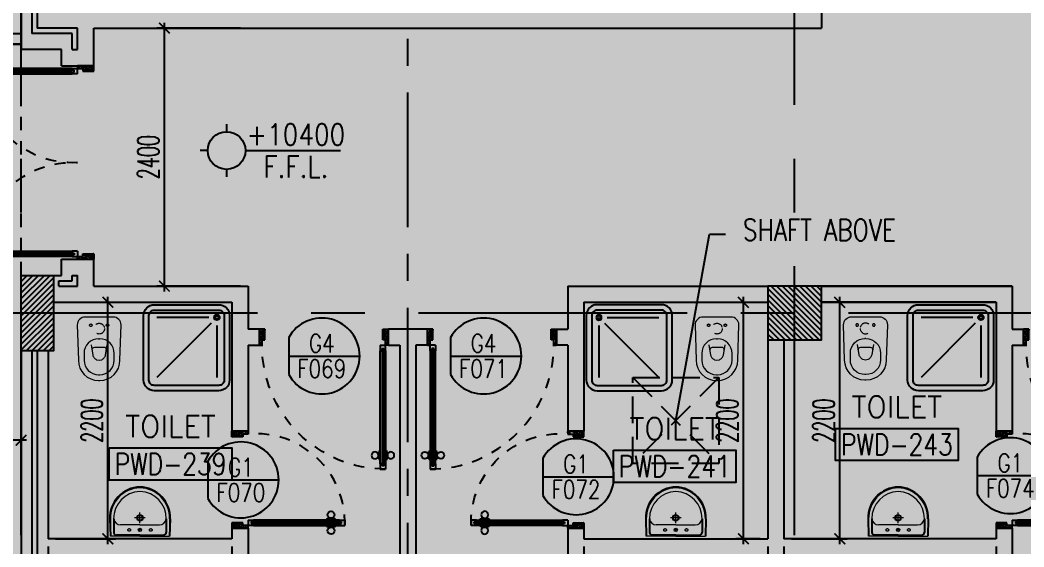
# Model space of a CAD drawing. Extents: x 88852.7 to 88945.7, y 39921.6 to 40001.1.
# Drawn here: x 88902.8 to 88912.14, y 39933.5 to 39938.4 of the extents above; entities that cross this region are included whole.
import ezdxf
from ezdxf.enums import TextEntityAlignment as Align

# ---------------------------------------------------------------- set-up
doc = ezdxf.new("R2010")
doc.units = 0
doc.header["$MEASUREMENT"] = 0
doc.header["$PDMODE"] = 34
for name, pattern in [('CENTER', [2, 1.25, -0.25, 0.25, -0.25]), ('CENTERX2', [4, 2.5, -0.5, 0.5, -0.5]), ('DASHED', [0.75, 0.5, -0.25]), ('HIDDEN', [0.375, 0.25, -0.125]), ('HIDDEN2', [0.1875, 0.125, -0.0625])]:
    doc.linetypes.add(name, pattern=pattern)
doc.layers.get('0').update_dxf_attribs({"linetype": 'CONTINUOUS'})
doc.layers.get('DEFPOINTS').update_dxf_attribs({"linetype": 'CONTINUOUS'})
for name, color, linetype in [('AXES', 11, 'CENTERX2'), ('AXES1', 11, 'CENTER'), ('COL', 2, 'CONTINUOUS'), ('DIM', 4, 'CONTINUOUS'), ('DOOR', 7, 'CONTINUOUS'), ('DOOR-CR', 4, 'CONTINUOUS'), ('DOOR-NO', 3, 'CONTINUOUS'), ('FIX', 3, 'CONTINUOUS'), ('HAT', 8, 'CONTINUOUS'), ('HIDDEN', 9, 'HIDDEN2'), ('INSUL', 4, 'CONTINUOUS'), ('LEV-PL', 7, 'CONTINUOUS'), ('RM-BOX', 4, 'CONTINUOUS'), ('RM-NAME', 2, 'CONTINUOUS'), ('RM-NO', 2, 'CONTINUOUS'), ('ROOF', 7, 'CONTINUOUS'), ('SHAFT', 4, 'CONTINUOUS'), ('WALL', 2, 'CONTINUOUS')]:
    doc.layers.add(name, color=color, linetype=linetype)
doc.styles.add('ROMANS', font='ROMANS.shx', dxfattribs={"width": 0.6})
doc.styles.add('S', font='ROMANS.SHX')
doc.styles.add('SIMPLEX', font='simplex.shx', dxfattribs={"width": 0.8})
doc.dimstyles.new('DIM7', dxfattribs={"dimtxt": 0.24, "dimasz": 0.08, "dimexe": 0.07, "dimexo": 0.05, "dimgap": 0.07, "dimtad": 1, "dimzin": 0, "dimdsep": 46, "dimtxsty": 'SIMPLEX', "dimblk": 'ARCHTICK', "dimcen": 0.05, "dimdle": 0.05, "dimclrd": 4, "dimclre": 4, "dimclrt": 2, "dimadec": 0, "dimazin": 0, "dimtp": 2, "dimtm": 2, "dimtfac": 0.114286, "dimtix": 1, "dimtmove": 2, "dimatfit": 3, "dimldrblk": 'DOT', "dimfxl": 0, "dimtolj": 1, "dimtzin": 0, "dimarcsym": 0})
doc.dimstyles.new('STANDARD in', dxfattribs={"dimtxt": 0.2, "dimasz": 0.1, "dimexe": 0.07, "dimexo": 0.07, "dimgap": 0.05, "dimtad": 1, "dimdec": 0, "dimlfac": 1000, "dimzin": 0, "dimdsep": 46, "dimtxsty": 'ROMANS', "dimblk": 'ARCHTICK', "dimcen": 0.05, "dimdle": 0.05, "dimclrd": 4, "dimclre": 4, "dimclrt": 2, "dimadec": 0, "dimazin": 0, "dimtfac": 1, "dimtdec": 0, "dimtmove": 2, "dimatfit": 3, "dimfxl": 0, "dimtolj": 1, "dimtzin": 0, "dimarcsym": 0})

# ---------------------------------------------------------------- blocks, each defined once
blk = doc.blocks.new('_ARCHTICK')
at = {"color": 0, "linetype": 'ByBlock', "const_width": 0.15}
blk.add_lwpolyline([(-0.5, -0.5), (0.5, 0.5)], dxfattribs=at)
blk = doc.blocks.new('*D273')
at = {"layer": 'DEFPOINTS', "color": 0, "linetype": 'ByBlock'}
for p in [(88904.1435, 39938.3296), (88904.9228, 39938.3296), (88904.9228, 39935.9296)]:
    blk.add_point(p, dxfattribs=at)
at = {"layer": 'DIM', "color": 4, "linetype": 'ByBlock', "lineweight": -2}
for p, q in [((88904.1435, 39935.8796), (88904.1435, 39938.3796)), ((88904.8528, 39938.3296), (88904.0735, 39938.3296)), ((88904.8528, 39935.9296), (88904.0735, 39935.9296))]:
    blk.add_line(p, q, dxfattribs=at)
at = {"layer": 'DIM', "color": 4, "linetype": 'ByBlock', "lineweight": -2, "xscale": 0.1, "yscale": 0.1, "zscale": 0.1}
for p, rotation in [((88904.1435, 39938.3296), 90), ((88904.1435, 39935.9296), 270)]:
    blk.add_blockref('_ARCHTICK', p, dxfattribs=dict(at, rotation=rotation))
at = {"layer": 'DIM', "color": 2, "linetype": 'ByBlock', "insert": (88903.9935, 39937.1296), "char_height": 0.2, "attachment_point": 5, "rotation": 90, "style": 'ROMANS'}
blk.add_mtext('\\A1;2400', dxfattribs=at)
blk = doc.blocks.new('*D265')
at = {"layer": 'DEFPOINTS', "color": 0, "linetype": 'ByBlock'}
for p in [(88908.0483, 39933.5796), (88909.7603, 39933.5796), (88908.0483, 39933.0406)]:
    blk.add_point(p, dxfattribs=at)
at = {"layer": 'DIM', "color": 4, "linetype": 'ByBlock', "lineweight": -2}
for p, q in [((88908.0483, 39933.5096), (88908.0483, 39932.9706)), ((88909.7603, 39933.5096), (88909.7603, 39932.9706)), ((88909.8103, 39933.0406), (88907.9983, 39933.0406))]:
    blk.add_line(p, q, dxfattribs=at)
at = {"layer": 'DIM', "color": 4, "linetype": 'ByBlock', "lineweight": -2, "xscale": 0.1, "yscale": 0.1, "zscale": 0.1, "rotation": 180}
blk.add_blockref('_ARCHTICK', (88908.0483, 39933.0406), dxfattribs=at)
at = {"layer": 'DIM', "color": 4, "linetype": 'ByBlock', "lineweight": -2, "xscale": 0.1, "yscale": 0.1, "zscale": 0.1}
blk.add_blockref('_ARCHTICK', (88909.7603, 39933.0406), dxfattribs=at)
at = {"layer": 'DIM', "color": 2, "linetype": 'ByBlock', "insert": (88908.9043, 39933.1906), "char_height": 0.2, "attachment_point": 5, "style": 'ROMANS'}
blk.add_mtext('\\A1;1712', dxfattribs=at)
blk = doc.blocks.new('*D264')
at = {"layer": 'DEFPOINTS', "color": 0, "linetype": 'ByBlock'}
for p in [(88909.9103, 39933.5796), (88911.8853, 39933.5796), (88909.9103, 39933.0406)]:
    blk.add_point(p, dxfattribs=at)
at = {"layer": 'DIM', "color": 4, "linetype": 'ByBlock', "lineweight": -2}
for p, q in [((88909.9103, 39933.5096), (88909.9103, 39932.9706)), ((88911.8853, 39933.5096), (88911.8853, 39932.9706)), ((88911.9353, 39933.0406), (88909.8603, 39933.0406))]:
    blk.add_line(p, q, dxfattribs=at)
at = {"layer": 'DIM', "color": 4, "linetype": 'ByBlock', "lineweight": -2, "xscale": 0.1, "yscale": 0.1, "zscale": 0.1, "rotation": 180}
blk.add_blockref('_ARCHTICK', (88909.9103, 39933.0406), dxfattribs=at)
at = {"layer": 'DIM', "color": 4, "linetype": 'ByBlock', "lineweight": -2, "xscale": 0.1, "yscale": 0.1, "zscale": 0.1}
blk.add_blockref('_ARCHTICK', (88911.8853, 39933.0406), dxfattribs=at)
at = {"layer": 'DIM', "color": 2, "linetype": 'ByBlock', "insert": (88910.8978, 39933.1906), "char_height": 0.2, "attachment_point": 5, "style": 'ROMANS'}
blk.add_mtext('\\A1;1975', dxfattribs=at)
blk = doc.blocks.new('*D272')
at = {"layer": 'DEFPOINTS', "color": 0, "linetype": 'ByBlock'}
for p in [(88903.0603, 39933.5796), (88904.7723, 39933.5796), (88904.7723, 39933.1592)]:
    blk.add_point(p, dxfattribs=at)
at = {"layer": 'DIM', "color": 4, "linetype": 'ByBlock', "lineweight": -2}
for p, q in [((88903.0603, 39933.5096), (88903.0603, 39933.0892)), ((88904.7723, 39933.5096), (88904.7723, 39933.0892)), ((88903.0103, 39933.1592), (88904.8223, 39933.1592))]:
    blk.add_line(p, q, dxfattribs=at)
at = {"layer": 'DIM', "color": 4, "linetype": 'ByBlock', "lineweight": -2, "xscale": 0.1, "yscale": 0.1, "zscale": 0.1, "rotation": 180}
blk.add_blockref('_ARCHTICK', (88903.0603, 39933.1592), dxfattribs=at)
at = {"layer": 'DIM', "color": 4, "linetype": 'ByBlock', "lineweight": -2, "xscale": 0.1, "yscale": 0.1, "zscale": 0.1}
blk.add_blockref('_ARCHTICK', (88904.7723, 39933.1592), dxfattribs=at)
at = {"layer": 'DIM', "color": 2, "linetype": 'ByBlock', "insert": (88903.9163, 39933.3092), "char_height": 0.2, "attachment_point": 5, "style": 'ROMANS'}
blk.add_mtext('\\A1;1712', dxfattribs=at)
blk = doc.blocks.new('*D263')
at = {"layer": 'DEFPOINTS', "color": 0, "linetype": 'ByBlock'}
for p in [(88910.4305, 39935.7796), (88910.5306, 39935.7796), (88909.9103, 39933.5796)]:
    blk.add_point(p, dxfattribs=at)
at = {"layer": 'DIM', "color": 4, "linetype": 'ByBlock', "lineweight": -2}
for p, q in [((88910.4606, 39935.7796), (88910.3605, 39935.7796)), ((88910.4305, 39933.5296), (88910.4305, 39935.8296)), ((88909.9803, 39933.5796), (88910.5005, 39933.5796))]:
    blk.add_line(p, q, dxfattribs=at)
at = {"layer": 'DIM', "color": 4, "linetype": 'ByBlock', "lineweight": -2, "xscale": 0.1, "yscale": 0.1, "zscale": 0.1}
for p, rotation in [((88910.4305, 39935.7796), 90), ((88910.4305, 39933.5796), 270)]:
    blk.add_blockref('_ARCHTICK', p, dxfattribs=dict(at, rotation=rotation))
at = {"layer": 'DIM', "color": 2, "linetype": 'ByBlock', "insert": (88910.2805, 39934.6796), "char_height": 0.2, "attachment_point": 5, "rotation": 90, "style": 'ROMANS'}
blk.add_mtext('\\A1;2200', dxfattribs=at)
blk = doc.blocks.new('*D266')
at = {"layer": 'DEFPOINTS', "color": 0, "linetype": 'ByBlock'}
for p in [(88909.5251, 39935.7796), (88909.5334, 39935.7796), (88909.7603, 39933.5796)]:
    blk.add_point(p, dxfattribs=at)
at = {"layer": 'DIM', "color": 4, "linetype": 'ByBlock', "lineweight": -2}
for p, q in [((88909.5334, 39933.5296), (88909.5334, 39935.8296)), ((88909.5951, 39935.7796), (88909.6034, 39935.7796)), ((88909.6903, 39933.5796), (88909.4634, 39933.5796))]:
    blk.add_line(p, q, dxfattribs=at)
at = {"layer": 'DIM', "color": 4, "linetype": 'ByBlock', "lineweight": -2, "xscale": 0.1, "yscale": 0.1, "zscale": 0.1}
for p, rotation in [((88909.5334, 39935.7796), 90), ((88909.5334, 39933.5796), 270)]:
    blk.add_blockref('_ARCHTICK', p, dxfattribs=dict(at, rotation=rotation))
at = {"layer": 'DIM', "color": 2, "linetype": 'ByBlock', "insert": (88909.3834, 39934.6796), "char_height": 0.2, "attachment_point": 5, "rotation": 90, "style": 'ROMANS'}
blk.add_mtext('\\A1;2200', dxfattribs=at)
blk = doc.blocks.new('*D271')
at = {"layer": 'DEFPOINTS', "color": 0, "linetype": 'ByBlock'}
for p in [(88903.3139, 39935.7796), (88903.6178, 39935.7796), (88903.0603, 39933.5796)]:
    blk.add_point(p, dxfattribs=at)
at = {"layer": 'DIM', "color": 4, "linetype": 'ByBlock', "lineweight": -2}
for p, q in [((88903.3839, 39935.7796), (88903.6878, 39935.7796)), ((88903.6178, 39933.5296), (88903.6178, 39935.8296)), ((88903.1303, 39933.5796), (88903.6878, 39933.5796))]:
    blk.add_line(p, q, dxfattribs=at)
at = {"layer": 'DIM', "color": 4, "linetype": 'ByBlock', "lineweight": -2, "xscale": 0.1, "yscale": 0.1, "zscale": 0.1}
for p, rotation in [((88903.6178, 39935.7796), 90), ((88903.6178, 39933.5796), 270)]:
    blk.add_blockref('_ARCHTICK', p, dxfattribs=dict(at, rotation=rotation))
at = {"layer": 'DIM', "color": 2, "linetype": 'ByBlock', "insert": (88903.4678, 39934.6796), "char_height": 0.2, "attachment_point": 5, "rotation": 90, "style": 'ROMANS'}
blk.add_mtext('\\A1;2200', dxfattribs=at)
blk = doc.blocks.new('LEV1')
at = {"layer": 'LEV-PL'}
for p, q in [((0, 245), (0, 175)), ((-175, 0), (-245, 0)), ((175, 0), (1061.3, 0)), ((0, -175), (0, -245))]:
    blk.add_line(p, q, dxfattribs=at)
at = {"layer": 'LEV-PL', "const_width": 175}
for points in [[(-87.5, 0, -0.414214), (0, 87.5, -1)], [(87.5, 0, -0.414214), (0, -87.5, -1)]]:
    blk.add_lwpolyline(points, format="xyb", dxfattribs=at)
at = {"layer": 'LEV-PL'}
blk.add_circle((0, 0), 175, dxfattribs=at)
at = {"layer": 'LEV-PL', "color": 4, "style": 'S', "width": 0.85}
for tag, p in [('+0000', (646.1, 50)), ('F.F.L.', (646.1, -250))]:
    blk.add_attdef(tag, text='', height=200, dxfattribs=at).set_placement(p, align=Align.CENTER)
blk = doc.blocks.new('SHR1')
at = {"layer": 'FIX'}
for p, q in [((-195.7, 195.7), (-700, 700)), ((-142.7, 217.7), (-142.7, 700)), ((-217.7, 142.7), (-700, 142.7))]:
    blk.add_line(p, q, dxfattribs=at)
for points in [[(-825, 125), (-825, 725, -0.414214), (-725, 825), (-125, 825, -0.414214), (-25, 725), (-25, 125, -0.414214), (-125, 25), (-725, 25, -0.414214)], [(-775, 125), (-775, 725, -0.414214), (-725, 775), (-125, 775, -0.414214), (-75, 725), (-75, 125, -0.414214), (-125, 75), (-725, 75, -0.414214)]]:
    blk.add_lwpolyline(points, format="xyb", close=True, dxfattribs=at)
for radius in [25, 15]:
    blk.add_circle((-142.7, 142.7), radius, dxfattribs=at)
blk = doc.blocks.new('WC1')
at = {"layer": 'FIX', "lineweight": 20}
for p, q in [((-210, 203.8), (-538, 193.8)), ((-475, 140.8), (-538, 140.8)), ((-137, 0), (-137, 130.8)), ((-727, 4.8), (-727, -4.8)), ((-674, 4.8), (-674, -4.8)), ((-533.7, 24.2), (-539.5, 0)), ((-539.5, 0), (-533.7, -24.2)), ((-394.8, 75.7), (-490.4, 60.1)), ((-339, 4.8), (-339, -4.8)), ((-137, -130.8), (-137, 0)), ((-490.4, -60.1), (-394.8, -75.7)), ((-538, -140.8), (-475, -140.8)), ((-538, -193.8), (-210, -203.8)), ((-213.2, -203.8), (-210, -203.8))]:
    blk.add_line(p, q, dxfattribs=at)
at = {"layer": 'FIX', "linetype": 'Continuous', "lineweight": 20}
blk.add_line((-420.1, -47.3), (-420.4, 44.6), dxfattribs=at)
at = {"layer": 'FIX', "linetype": 'HIDDEN2', "lineweight": 20, "ltscale": 0.3}
blk.add_circle((-245, 0), 49.8, dxfattribs=at)
at = {"layer": 'FIX', "linetype": 'HIDDEN', "lineweight": 20, "ltscale": 0.05}
for centre in [(-213.2, 77.5), (-213.2, -77.5)]:
    blk.add_circle(centre, 11.6, dxfattribs=at)
at = {"layer": 'FIX', "lineweight": 20}
for centre, radius, start, end in [((-538, 4.8), 189, 90, 180), ((-210, 130.8), 73, 360, 90), ((-538, 4.8), 136, 90, 180), ((-475, 4.8), 136, 360, 90), ((-473, -6.9), 68.2, 128.92417, 152.84682), ((-464.4, -17.6), 82, 108.49595, 128.92417), ((-538, -4.8), 189, 180, 270), ((-538, -4.8), 136, 180, 270), ((-473, 6.9), 68.2, 207.15318, 231.07583), ((-464.4, 17.6), 82, 231.07583, 251.50405), ((-475, -4.8), 136, 270, 0), ((-210, -130.8), 73, 270, 0)]:
    blk.add_arc(centre, radius, start, end, dxfattribs=at)
at = {"layer": 'FIX', "linetype": 'Continuous', "lineweight": 20}
for centre, start, end in [((-442.7, 45.5), 357.66621, 91.61215), ((-442.4, -45.6), 268.38785, 2.33379)]:
    blk.add_arc(centre, 22.3, start, end, dxfattribs=at)
blk = doc.blocks.new('LAV1')
at = {"layer": 'FIX', "linetype": 'ByBlock', "ltscale": 0.3}
for p, q in [((-280, 210), (-275, 50)), ((-245, 210), (-245, 85)), ((245, 210), (245, 85)), ((280, 210), (275, 50)), ((0, 60), (-220.2, 60)), ((0, 60), (220.2, 60))]:
    blk.add_line(p, q, dxfattribs=at)
at = {"layer": 'FIX', "linetype": 'Continuous', "lineweight": 20}
for p, q in [((-275, 210), (-275, 50)), ((275, 210), (275, 50)), ((0, 155), (-181.4, 155)), ((0, 155), (181.4, 155)), ((0, 50), (-275, 50)), ((0, 50), (-252.5, 50)), ((0, 50), (275, 50)), ((0, 50), (252.5, 50))]:
    blk.add_line(p, q, dxfattribs=at)
at = {"layer": 'FIX', "linetype": 'DASHED', "lineweight": 20, "ltscale": 0.05}
for p, q in [((49.5, 220), (-50.5, 220)), ((-0.5, 170), (-0.5, 270)), ((-0.5, 170), (-0.5, 270))]:
    blk.add_line(p, q, dxfattribs=at)
at = {"layer": 'FIX', "lineweight": 20}
for p, q in [((15.6, 107.5), (-15.5, 107.5)), ((0, 92), (0, 123))]:
    blk.add_line(p, q, dxfattribs=at)
for centre, radius in [((-0.5, 220), 29.5), ((-0.5, 220), 22.5), ((0, 107.5), 15.5)]:
    blk.add_circle(centre, radius, dxfattribs=at)
at = {"layer": 'FIX', "linetype": 'HIDDEN', "lineweight": 20, "ltscale": 0.05}
for centre in [(-100, 107.5), (100, 107.5)]:
    blk.add_circle(centre, 12.4, dxfattribs=at)
at = {"layer": 'FIX', "linetype": 'ByBlock', "ltscale": 0.3}
for centre, radius, start, end in [((6.9, 220), 287, 91.37765, 182.00641), ((-6.9, 220), 287, 357.99359, 88.62235), ((-220.1, 84.9), 24.9, 179.70214, 269.94861), ((220.1, 84.9), 24.9, 270.05139, 0.29786)]:
    blk.add_arc(centre, radius, start, end, dxfattribs=at)
at = {"layer": 'FIX', "linetype": 'Continuous', "lineweight": 20}
for centre, radius, start, end in [((8.4, 216.7), 283.4, 91.6988, 181.35097), ((-8.4, 216.7), 283.4, 358.64903, 88.3012), ((7.6, 212.5), 252.7, 91.73281, 180.48842), ((-7.6, 212.5), 252.7, 359.51158, 88.26719), ((-179.2, 221.8), 66.9, 190.20056, 268.07863), ((179.2, 221.8), 66.9, 271.92137, 349.79944)]:
    blk.add_arc(centre, radius, start, end, dxfattribs=at)
blk = doc.blocks.new('DOOR100')
at = {"layer": 'DOOR', "color": 0, "linetype": 'ByBlock'}
for p, q in [((-83.3, 1128.7), (-83.3, 1218.7)), ((-76.1, 1218.7), (-83.3, 1218.7)), ((-76.1, 1251.1), (-76.1, 1301.1)), ((-76.1, 1301.1), (-26.1, 1301.1)), ((-26.1, 1301.1), (-76.1, 1301.1)), ((-59.1, 1251.1), (-76.1, 1251.1)), ((-59.1, 1251.1), (-59.1, 1271.1)), ((-43.1, 1271.1), (-59.1, 1271.1)), ((-43.1, 1251.1), (-43.1, 1271.1)), ((-26.1, 1251.1), (-43.1, 1251.1)), ((-26.1, 1251.1), (-26.1, 1301.1)), ((-26.1, 1218.7), (-18.9, 1218.7)), ((-18.9, 1128.7), (-18.9, 1218.7)), ((-92.3, 1206.1), (-92.3, 1141.3)), ((-83.3, 1206.1), (-92.3, 1206.1)), ((-83.3, 1141.3), (-92.3, 1141.3)), ((-83.3, 1206.1), (-83.3, 1141.3)), ((-76.1, 1128.7), (-83.3, 1128.7)), ((-26.1, 1128.7), (-18.9, 1128.7)), ((-18.9, 1206.1), (-18.9, 1141.3)), ((-18.9, 1206.1), (-9.9, 1206.1)), ((-18.9, 1141.3), (-9.9, 1141.3)), ((-9.9, 1206.1), (-9.9, 1141.3)), ((-76.1, 200), (-59.1, 200)), ((-76.1, 150), (-76.1, 200)), ((-59.1, 200), (-59.1, 180)), ((-43.1, 200), (-26.1, 200)), ((-43.1, 180), (-43.1, 200)), ((-26.1, 200), (-26.1, 150)), ((-1201.1, 0), (-1201.1, 150)), ((-1201.1, 150), (-1176.1, 150)), ((-1201.1, 150), (-1201.1, 0)), ((-1176.1, 150), (-1176.1, 100)), ((-1176.1, 100), (-1151.1, 100)), ((-1151.1, 100), (-1151.1, 0)), ((-76.1, 150), (-26.1, 150)), ((-59.1, 180), (-43.1, 180)), ((-51.1, 100), (-51.1, 0)), ((-26.1, 100), (-51.1, 100)), ((-1.1, 150), (-26.1, 150)), ((-26.1, 150), (-26.1, 100)), ((-1.1, 150), (-1.1, 0)), ((-1151.1, 0), (-1201.1, 0)), ((-51.1, 0), (-1.1, 0))]:
    blk.add_line(p, q, dxfattribs=at)
at = {"layer": 'DOOR', "linetype": 'ByBlock'}
for p, q in [((-76.1, 1251.1), (-76.1, 200)), ((-59.1, 200), (-59.1, 1251.1)), ((-43.1, 200), (-43.1, 1251.1)), ((-26.1, 200), (-26.1, 1251.1))]:
    blk.add_line(p, q, dxfattribs=at)
at = {"layer": 'DOOR', "color": 9, "linetype": 'ByBlock'}
for p, q in [((-1151.1, 0), (-1201.1, 113.7)), ((-1151.1, 0), (-1164.4, 100)), ((-51.1, 0), (-1.1, 113.7)), ((-51.1, 0), (-37.7, 100)), ((-1151.1, 0), (-1201.1, 40.1)), ((-51.1, 0), (-1.1, 40.1))]:
    blk.add_line(p, q, dxfattribs=at)
at = {"layer": 'DOOR', "color": 0, "linetype": 'ByBlock'}
for centre in [(-124.6, 1173.7), (22.5, 1173.7)]:
    blk.add_circle(centre, 32.4, dxfattribs=at)
at = {"layer": 'DOOR', "linetype": 'HIDDEN', "ltscale": 0.5}
blk.add_arc((-26.8, 151.9), 1149.2, 89.96096, 180.09315, dxfattribs=at)
at = {"layer": 'DOOR', "color": 9, "linetype": 'ByBlock'}
for centre, radius, start, end in [((-1151.1, 0), 154.4, 103.71423, 108.89471), ((-1151.1, 0), 134.4, 100.71998, 111.84015), ((-1151.1, 0), 94.4, 90, 121.98181), ((-51.1, 0), 94.4, 58.01819, 90), ((-51.1, 0), 134.4, 68.15985, 79.28002), ((-51.1, 0), 114.4, 64.08384, 77.37743), ((-51.1, 0), 154.4, 71.10529, 76.28577), ((-1151.1, 0), 74.4, 90, 132.22357), ((-1151.1, 0), 54.4, 90, 156.79262), ((-1151.1, 0), 34.4, 90, 180), ((-1151.1, 0), 14.4, 90, 180), ((-51.1, 0), 74.4, 47.77643, 90), ((-51.1, 0), 54.4, 23.20738, 90), ((-51.1, 0), 34.4, 0, 90), ((-51.1, 0), 14.4, 0, 90)]:
    blk.add_arc(centre, radius, start, end, dxfattribs=at)
blk = doc.blocks.new('DOOR90')
at = {"layer": 'DOOR', "linetype": 'ByBlock'}
for p, q in [((0, 0), (-150, 0)), ((-200, -25), (-1000, -25)), ((-200, -42), (-1000, -42)), ((-200, -58), (-1000, -58)), ((-1000, -75), (-200, -75))]:
    blk.add_line(p, q, dxfattribs=at)
at = {"layer": 'DOOR', "color": 0, "linetype": 'ByBlock'}
for p, q in [((-150, 0), (-150, -25)), ((-150, 0), (0, 0)), ((0, -50), (0, 0)), ((-1050, -25), (-1050, -75)), ((-1050, -75), (-1050, -25)), ((-1000, -25), (-1050, -25)), ((-1000, -75), (-1050, -75)), ((-1020, -42), (-1020, -58)), ((-1000, -42), (-1020, -42)), ((-1000, -58), (-1020, -58)), ((-1000, -25), (-1000, -42)), ((-1000, -58), (-1000, -75)), ((-967.6, -25), (-967.6, -17.8)), ((-877.6, -17.8), (-967.6, -17.8)), ((-967.6, -75), (-967.6, -82.2)), ((-877.6, -82.2), (-967.6, -82.2)), ((-955, -17.8), (-955, -8.8)), ((-955, -8.8), (-890.2, -8.8)), ((-955, -17.8), (-890.2, -17.8)), ((-955, -82.2), (-955, -91.2)), ((-955, -82.2), (-890.2, -82.2)), ((-955, -91.2), (-890.2, -91.2)), ((-890.2, -17.8), (-890.2, -8.8)), ((-890.2, -82.2), (-890.2, -91.2)), ((-877.6, -25), (-877.6, -17.8)), ((-877.6, -75), (-877.6, -82.2)), ((-200, -42), (-200, -25)), ((-200, -25), (-150, -25)), ((-180, -42), (-200, -42)), ((-200, -75), (-200, -58)), ((-200, -58), (-180, -58)), ((-150, -75), (-200, -75)), ((-180, -58), (-180, -42)), ((-150, -75), (-150, -25)), ((-150, -25), (-100, -25)), ((-100, -25), (-100, -50)), ((-100, -50), (0, -50)), ((-150, -900), (-150, -875)), ((-150, -875), (-100, -875)), ((0, -900), (-150, -900)), ((-150, -900), (0, -900)), ((-100, -850), (0, -850)), ((-100, -875), (-100, -850)), ((0, -850), (0, -900))]:
    blk.add_line(p, q, dxfattribs=at)
at = {"layer": 'DOOR', "color": 9, "linetype": 'ByBlock'}
for p, q in [((0, -50), (-113.7, 0)), ((0, -50), (-40.1, 0)), ((0, -50), (-100, -36.6)), ((0, -850), (-113.7, -900)), ((0, -850), (-100, -863.4)), ((0, -850), (-40.1, -900))]:
    blk.add_line(p, q, dxfattribs=at)
at = {"layer": 'DOOR', "color": 0, "linetype": 'ByBlock'}
for centre in [(-922.6, 23.5), (-922.6, -123.5)]:
    blk.add_circle(centre, 32.4, dxfattribs=at)
at = {"layer": 'DOOR', "color": 9, "linetype": 'ByBlock'}
for centre, radius, start, end in [((0, -50), 74.4, 137.77643, 180), ((0, -50), 54.4, 113.20738, 180), ((0, -50), 154.4, 161.10529, 166.28577), ((0, -50), 134.4, 158.15985, 169.28002), ((0, -50), 114.4, 154.08384, 167.37743), ((0, -50), 94.4, 148.01819, 180), ((0, -50), 34.4, 90, 180), ((0, -50), 14.4, 90, 180), ((0, -850), 154.4, 193.71423, 198.89471), ((0, -850), 134.4, 190.71998, 201.84015), ((0, -850), 94.4, 180, 211.98181), ((0, -850), 74.4, 180, 222.22357), ((0, -850), 54.4, 180, 246.79262), ((0, -850), 34.4, 180, 270), ((0, -850), 14.4, 180, 270)]:
    blk.add_arc(centre, radius, start, end, dxfattribs=at)
at = {"layer": 'DOOR', "linetype": 'HIDDEN', "ltscale": 0.5}
blk.add_arc((-222.2, -50), 828.2, 178.27012, 275.00304, dxfattribs=at)
blk = doc.blocks.new('DD1')
at = {"layer": 'DOOR-CR'}
blk.add_line((-307.6, 0), (352.8, 0), dxfattribs=at)
blk.add_lwpolyline([(-307.6, -172.9, 3.820224), (-307.6, 172.9)], format="xyb", close=True, dxfattribs=at)
at = {"layer": 'DOOR-NO', "style": 'ROMANS', "width": 0.8}
for tag, p in [('G', (0, 141.5)), ('000', (0, -141.4))]:
    blk.add_attdef(tag, text='', height=204, dxfattribs=at).set_placement(p, align=Align.MIDDLE)
blk = doc.blocks.new('RM1')
at = {"layer": 'RM-BOX'}
blk.add_lwpolyline([(569.9, -200), (-569.9, -200), (-569.9, -500), (569.9, -500)], close=True, dxfattribs=at)
at = {"layer": 'RM-NAME', "style": 'ROMANS'}
for tag, p in [('ROOMNAME1', (0, 323.8)), ('ROOMNAME2', (0, 0))]:
    blk.add_attdef(tag, text='', height=200, dxfattribs=at).set_placement(p, align=Align.MIDDLE)
at = {"layer": 'RM-NO', "style": 'ROMANS', "width": 0.8}
blk.add_attdef('ROOMNO', text='', height=200, dxfattribs=at).set_placement((0, -350), align=Align.MIDDLE)
blk = doc.blocks.new('*X93')
at = {"color": 0}
for p, q in [((227928.6, 169910.4), (228407.8, 170389.7)), ((227928.6, 169963.5), (228354.8, 170389.7)), ((227928.6, 170016.5), (228301.8, 170389.7)), ((227928.6, 170069.5), (228248.7, 170389.7)), ((227928.6, 170122.6), (228195.7, 170389.7)), ((227928.6, 170175.6), (228142.7, 170389.7)), ((227928.6, 170228.6), (228089.6, 170389.7)), ((227928.6, 170281.7), (228036.6, 170389.7)), ((227928.6, 170334.7), (227983.6, 170389.7)), ((227960.9, 169889.7), (228428.6, 170357.4)), ((228013.9, 169889.7), (228428.6, 170304.4)), ((228066.9, 169889.7), (228428.6, 170251.3)), ((228120, 169889.7), (228428.6, 170198.3)), ((228173, 169889.7), (228428.6, 170145.3)), ((228226, 169889.7), (228428.6, 170092.2)), ((228279.1, 169889.7), (228428.6, 170039.2)), ((228332.1, 169889.7), (228428.6, 169986.2)), ((228385.1, 169889.7), (228428.6, 169933.1))]:
    blk.add_line(p, q, dxfattribs=at)
blk = doc.blocks.new('COL50')
at = {"layer": 'COL'}
blk.add_lwpolyline([(-250, 250), (-250, -250), (250, -250), (250, 250)], close=True, dxfattribs=at)
blk = doc.blocks.new('A$C272A55A0')
at = {"layer": 'DOOR', "color": 0, "linetype": 'ByBlock'}
for p, q in [((0, 900.4), (0, 1050.4)), ((50, 1050.4), (0, 1050.4)), ((50, 950.4), (50, 1050.4)), ((1750, 950.4), (1750, 1050.4)), ((1750, 1050.4), (1800, 1050.4)), ((1800, 1050.4), (1800, 900.4)), ((25, 950.4), (50, 950.4)), ((25, 900.4), (25, 950.4)), ((1775, 950.4), (1750, 950.4)), ((1775, 900.4), (1775, 950.4)), ((0, 900.4), (25, 900.4)), ((75, 900.4), (25, 900.4)), ((25, 850.4), (25, 900.4)), ((42, 850.4), (25, 850.4)), ((58, 870.4), (42, 870.4)), ((42, 870.4), (42, 850.4)), ((58, 850.4), (58, 870.4)), ((75, 850.4), (58, 850.4)), ((75, 900.4), (75, 850.4)), ((1725, 900.4), (1775, 900.4)), ((1725, 900.4), (1725, 850.4)), ((1725, 850.4), (1742, 850.4)), ((1742, 870.4), (1758, 870.4)), ((1742, 850.4), (1742, 870.4)), ((1758, 870.4), (1758, 850.4)), ((1758, 850.4), (1775, 850.4)), ((1800, 900.4), (1775, 900.4)), ((1775, 850.4), (1775, 900.4)), ((1717.8, 160.1), (1708.8, 160.1)), ((1708.8, 95.3), (1708.8, 160.1)), ((1717.8, 95.3), (1708.8, 95.3)), ((1725, 172.7), (1717.8, 172.7)), ((1717.8, 172.7), (1717.8, 82.7)), ((1717.8, 95.3), (1717.8, 160.1)), ((1775, 172.7), (1782.2, 172.7)), ((1782.2, 172.7), (1782.2, 82.7)), ((1782.2, 160.1), (1791.2, 160.1)), ((1782.2, 95.3), (1782.2, 160.1)), ((1782.2, 95.3), (1791.2, 95.3)), ((1791.2, 95.3), (1791.2, 160.1)), ((25, 50.4), (42, 50.4)), ((25, 50.4), (25, 0.4)), ((25, 0.4), (75, 0.4)), ((75, 0.4), (25, 0.4)), ((42, 50.4), (42, 30.4)), ((42, 30.4), (58, 30.4)), ((58, 50.4), (75, 50.4)), ((58, 50.4), (58, 30.4)), ((75, 50.4), (75, 0.4)), ((1725, 82.7), (1717.8, 82.7)), ((1742, 50.4), (1725, 50.4)), ((1725, 50.4), (1725, 0.4)), ((1775, 0.4), (1725, 0.4)), ((1725, 0.4), (1775, 0.4)), ((1742, 50.4), (1742, 30.4)), ((1758, 30.4), (1742, 30.4)), ((1775, 50.4), (1758, 50.4)), ((1758, 50.4), (1758, 30.4)), ((1775, 82.7), (1782.2, 82.7)), ((1775, 50.4), (1775, 0.4))]:
    blk.add_line(p, q, dxfattribs=at)
at = {"layer": 'DOOR', "color": 9, "linetype": 'ByBlock'}
for p, q in [((50, 1050.4), (0, 1010.2)), ((50, 1050.4), (0, 936.6)), ((50, 1050.4), (36.6, 950.4)), ((1750, 1050.4), (1800, 1010.2)), ((1750, 1050.4), (1800, 936.6)), ((1750, 1050.4), (1763.4, 950.4))]:
    blk.add_line(p, q, dxfattribs=at)
at = {"layer": 'DOOR', "linetype": 'ByBlock'}
for p, q in [((25, 850.4), (25, 50.4)), ((42, 850.4), (42, 50.4)), ((58, 850.4), (58, 50.4)), ((75, 50.4), (75, 850.4)), ((1725, 50.4), (1725, 850.4)), ((1742, 850.4), (1742, 50.4)), ((1758, 850.4), (1758, 50.4)), ((1775, 850.4), (1775, 50.4))]:
    blk.add_line(p, q, dxfattribs=at)
at = {"layer": 'DOOR', "color": 0, "linetype": 'ByBlock'}
for centre in [(1676.5, 127.7), (1823.5, 127.7)]:
    blk.add_circle(centre, 32.4, dxfattribs=at)
at = {"layer": 'DOOR', "color": 9, "linetype": 'ByBlock'}
for centre, radius, start, end in [((50, 1050.4), 54.4, 203.20738, 270), ((50, 1050.4), 34.4, 180, 270), ((50, 1050.4), 14.4, 180, 270), ((1750, 1050.4), 14.4, 270, 0), ((1750, 1050.4), 34.4, 270, 0), ((1750, 1050.4), 54.4, 270, 336.79262), ((50, 1050.4), 74.4, 227.77643, 270), ((50, 1050.4), 94.4, 238.01819, 270), ((50, 1050.4), 114.4, 244.08384, 257.37743), ((1750, 1050.4), 74.4, 270, 312.22357), ((1750, 1050.4), 94.4, 270, 301.98181), ((1750, 1050.4), 114.4, 282.62257, 295.91616), ((50, 1050.4), 134.4, 248.15985, 259.28002), ((50, 1050.4), 154.4, 251.10529, 256.28577), ((1750, 1050.4), 134.4, 280.71998, 291.84015), ((1750, 1050.4), 154.4, 283.71423, 288.89471)]:
    blk.add_arc(centre, radius, start, end, dxfattribs=at)
at = {"layer": 'DOOR', "linetype": 'HIDDEN', "ltscale": 0.5}
for centre, start, end in [((50, 851.4), 268.31738, 3.29648), ((1750, 851.4), 176.70352, 271.68262)]:
    blk.add_arc(centre, 851.4, start, end, dxfattribs=at)
at = {"layer": 'WALL', "linetype": 'ByBlock'}
blk.add_line((1800, 900.4), (1800, 1050.4), dxfattribs=at)
blk = doc.blocks.new('C11')
at = {"layer": 'HAT'}
h = blk.add_hatch(dxfattribs=at)
h.set_pattern_fill('ANSI31', color=256, scale=300, style=0)
h.set_pattern_definition([(45, (-248556.182, -75061.005), (-26.5165043, 26.5165043), [])])
h.paths.add_polyline_path([(300, 700), (0, 700), (0, 350), (300, 350)])
h.paths.add_polyline_path([(300, 350), (0, 350), (0, 0), (300, 0)])
at = {"layer": 'COL'}
blk.add_lwpolyline([(300, 700), (300, 0), (0, 0), (0, 700)], close=True, dxfattribs=at)
blk = doc.blocks.new('*D808')
at = {"layer": 'DEFPOINTS', "color": 0, "linetype": 'Continuous'}
for p in [(88896.4153, 39934.4962), (88896.4153, 39934.1249), (88902.8103, 39934.1249)]:
    blk.add_point(p, dxfattribs=at)
at = {"layer": 'DIM', "color": 4, "linetype": 'Continuous', "lineweight": -2}
for p, q in [((88896.4153, 39934.1949), (88896.4153, 39934.5662)), ((88902.8103, 39934.1949), (88902.8103, 39934.5662)), ((88902.8603, 39934.4962), (88896.3653, 39934.4962))]:
    blk.add_line(p, q, dxfattribs=at)
at = {"layer": 'DIM', "color": 4, "linetype": 'Continuous', "lineweight": -2, "xscale": 0.1, "yscale": 0.1, "zscale": 0.1, "rotation": 180}
blk.add_blockref('_ARCHTICK', (88896.4153, 39934.4962), dxfattribs=at)
at = {"layer": 'DIM', "color": 4, "linetype": 'Continuous', "lineweight": -2, "xscale": 0.1, "yscale": 0.1, "zscale": 0.1}
blk.add_blockref('_ARCHTICK', (88902.8103, 39934.4962), dxfattribs=at)
at = {"layer": 'DIM', "color": 2, "linetype": 'Continuous', "insert": (88899.6128, 39934.6462), "char_height": 0.2, "attachment_point": 5, "style": 'ROMANS'}
blk.add_mtext('\\A1;6395', dxfattribs=at)

msp = doc.modelspace()

# ---------------------------------------------------------------- linework, layer by layer
at = {"layer": 'AXES'}
for p, q in [((88910.0103, 39921.6153), (88910.0103, 40000.4279)), ((88902.8103, 39921.6153), (88902.8103, 40000.0779)), ((88945.0103, 39935.6796), (88876.9703, 39935.6796))]:
    msp.add_line(p, q, dxfattribs=at)
at = {"layer": 'AXES1'}
msp.add_line((88906.4103, 39928.4796), (88906.4103, 39987.2996), dxfattribs=at)
at = {"layer": 'DEFPOINTS', "color": 0, "linetype": 'Continuous'}
msp.add_line((88902.8103, 39938.1796), (88900.8616, 39938.1796), dxfattribs=at)
at = {"layer": 'HIDDEN'}
msp.add_line((88902.8103, 39936.0296), (88902.8103, 39938.1296), dxfattribs=at)
at = {"layer": 'INSUL'}
for p, q in [((88902.9103, 39940.7921), (88902.9103, 39938.2796)), ((88902.9603, 39940.7921), (88902.9603, 39938.3296)), ((88903.2853, 39938.2796), (88902.9103, 39938.2796)), ((88903.3353, 39938.3296), (88902.9603, 39938.3296)), ((88903.2853, 39938.1296), (88903.2853, 39938.2796)), ((88903.3353, 39938.1296), (88903.3353, 39938.3296)), ((88903.2853, 39938.1296), (88903.3353, 39938.1296)), ((88903.1603, 39935.9796), (88903.2853, 39935.9796)), ((88903.1603, 39935.9296), (88903.1603, 39935.9796)), ((88903.2853, 39935.9796), (88903.2853, 39936.0296)), ((88903.2853, 39936.0296), (88903.3353, 39936.0296)), ((88903.3353, 39935.9296), (88903.3353, 39936.0296)), ((88903.1603, 39935.9296), (88903.3353, 39935.9296)), ((88902.9103, 39935.3296), (88902.9103, 39928.7296)), ((88902.9603, 39935.3296), (88902.9603, 39928.7296))]:
    msp.add_line(p, q, dxfattribs=at)
at = {"layer": 'ROOF'}
for p, q in [((88893.1903, 39938.2796), (88902.8103, 39938.2796)), ((88893.1903, 39938.1796), (88902.8103, 39938.1796))]:
    msp.add_line(p, q, dxfattribs=at)
at = {"layer": 'SHAFT', "linetype": 'HIDDEN'}
for p, q in [((88908.5043, 39935.0796), (88909.3043, 39934.2796)), ((88909.3043, 39935.0796), (88908.5043, 39934.2796))]:
    msp.add_line(p, q, dxfattribs=at)
msp.add_lwpolyline([(88908.5043, 39935.0796), (88909.3043, 39935.0796), (88909.3043, 39934.2796), (88908.5043, 39934.2796)], close=True, dxfattribs=at)
at = {"layer": 'WALL'}
for p, q in [((88902.8103, 39940.9421), (88902.8103, 39938.1296)), ((88910.2603, 39940.4296), (88910.2603, 39938.3296)), ((88903.4853, 39938.3296), (88910.2603, 39938.3296)), ((88903.4853, 39937.9796), (88903.4853, 39938.3296)), ((88903.1853, 39938.1296), (88902.8103, 39938.1296)), ((88903.1853, 39937.9796), (88903.1853, 39938.1296)), ((88903.1853, 39937.9796), (88903.4853, 39937.9796)), ((88903.1853, 39936.0296), (88903.1853, 39936.1796)), ((88903.1853, 39936.1796), (88903.4853, 39936.1796)), ((88903.4853, 39935.9296), (88903.4853, 39936.1796)), ((88902.8103, 39936.0296), (88903.1853, 39936.0296)), ((88902.8103, 39935.9296), (88902.8103, 39936.0296)), ((88902.8103, 39935.9296), (88902.8103, 39936.0296)), ((88903.4853, 39935.9296), (88904.0103, 39935.9296)), ((88904.9228, 39935.9296), (88904.9228, 39935.5296)), ((88907.8983, 39935.9296), (88907.8983, 39935.5296)), ((88912.0353, 39935.9296), (88912.0353, 39935.5296)), ((88903.1103, 39935.7796), (88904.0103, 39935.7796)), ((88903.1103, 39935.7796), (88904.7728, 39935.7796)), ((88904.7728, 39935.7796), (88904.7728, 39934.5796)), ((88908.0483, 39935.7796), (88908.0483, 39934.5796)), ((88911.8853, 39935.7796), (88911.8853, 39934.5796)), ((88905.029, 39935.5296), (88904.9228, 39935.5296)), ((88907.7915, 39935.5296), (88907.8983, 39935.5296)), ((88904.9228, 39935.3796), (88904.9228, 39934.5796)), ((88906.3353, 39935.3796), (88906.3353, 39928.7296)), ((88906.4853, 39935.3796), (88906.4853, 39928.7296)), ((88907.8983, 39935.3796), (88907.8983, 39934.5796)), ((88909.7603, 39935.4296), (88909.7603, 39933.5796)), ((88909.9103, 39935.4296), (88909.9103, 39933.5796)), ((88912.0353, 39935.3796), (88912.0353, 39934.5796)), ((88902.8103, 39935.3296), (88902.8103, 39928.7296)), ((88903.0603, 39935.3296), (88903.0603, 39933.5796)), ((88904.9228, 39934.5796), (88904.7728, 39934.5796)), ((88907.8983, 39934.5796), (88908.0483, 39934.5796)), ((88912.0353, 39934.5796), (88911.8853, 39934.5796)), ((88904.7723, 39933.6796), (88904.7723, 39933.5796)), ((88904.9228, 39933.6796), (88904.7728, 39933.6796)), ((88904.9223, 39933.6796), (88904.9223, 39933.4296)), ((88907.8983, 39933.6796), (88908.0483, 39933.6796)), ((88907.8983, 39933.6796), (88907.8983, 39933.4296)), ((88908.0483, 39933.6796), (88908.0483, 39933.5796)), ((88912.0353, 39933.6796), (88911.8853, 39933.6796)), ((88911.8853, 39933.6796), (88911.8853, 39933.5796)), ((88912.0353, 39933.6796), (88912.0353, 39933.4296)), ((88904.7723, 39933.5796), (88903.0603, 39933.5796)), ((88908.0483, 39933.5796), (88909.7603, 39933.5796)), ((88911.8853, 39933.5796), (88909.9103, 39933.5796))]:
    msp.add_line(p, q, dxfattribs=at)
at = {"layer": 'WALL', "linetype": 'ByBlock'}
for p, q in [((88910.2603, 39940.4296), (88910.2603, 39938.3296)), ((88903.4853, 39935.9296), (88904.9228, 39935.9296)), ((88907.8983, 39935.9296), (88909.7603, 39935.9296)), ((88910.2603, 39935.9296), (88912.0353, 39935.9296)), ((88912.0353, 39935.9296), (88910.2603, 39935.9296)), ((88908.0483, 39935.7796), (88909.7603, 39935.7796)), ((88910.2603, 39935.7796), (88911.8853, 39935.7796)), ((88911.8853, 39935.7796), (88910.2603, 39935.7796)), ((88905.029, 39935.3796), (88905.029, 39935.5296)), ((88906.229, 39935.3796), (88906.229, 39935.5296)), ((88906.5915, 39935.5296), (88906.229, 39935.5296)), ((88906.5915, 39935.3796), (88906.5915, 39935.5296)), ((88907.7915, 39935.3796), (88907.7915, 39935.5296)), ((88912.0353, 39935.5296), (88912.1415, 39935.5296)), ((88904.9228, 39935.3796), (88905.029, 39935.3796)), ((88906.229, 39935.3796), (88906.3353, 39935.3796)), ((88906.5915, 39935.3796), (88906.4853, 39935.3796)), ((88907.8983, 39935.3796), (88907.7915, 39935.3796)), ((88912.0353, 39935.3796), (88912.1415, 39935.3796))]:
    msp.add_line(p, q, dxfattribs=at)
at = {"layer": 'WALL', "color": 2, "linetype": 'ByBlock'}
msp.add_line((88912.1415, 39935.5296), (88912.1415, 39935.3796), dxfattribs=at)
at = {"layer": 'WALL', "linetype": 'ByBlock', "ltscale": 0.3}
for points in [[(88903.1103, 39935.3296), (88902.8103, 39935.3296), (88902.8103, 39936.0296), (88903.1103, 39936.0296)], [(88909.7603, 39935.4296), (88910.2603, 39935.4296), (88910.2603, 39935.9296), (88909.7603, 39935.9296)]]:
    msp.add_lwpolyline(points, close=True, dxfattribs=at)

# ---------------------------------------------------------------- block references
at = {"layer": 'COL', "linetype": 'ByBlock', "xscale": 0.001, "yscale": 0.001, "zscale": 0.001}
msp.add_blockref('C11', (88902.8103, 39935.3296), dxfattribs=at)
at = {"layer": 'COL', "xscale": 0.001, "yscale": 0.001, "zscale": 0.001, "rotation": 180}
msp.add_blockref('COL50', (88910.0103, 39935.6796), dxfattribs=at)
at = {"layer": 'DOOR', "color": 0, "linetype": 'ByBlock', "yscale": 0.001, "zscale": 0.001}
for name, p, xscale, rotation in [('A$C272A55A0', (88902.4349, 39936.1796), -0.001, 270), ('DOOR100', (88906.229, 39935.5296), -0.001, 180), ('DOOR100', (88906.5915, 39935.5296), 0.001, 180), ('DOOR100', (88913.3415, 39935.5296), -0.001, 180), ('DOOR90', (88904.7728, 39933.6796), 0.001, 180), ('DOOR90', (88908.0483, 39933.6796), -0.001, 180), ('DOOR90', (88911.8853, 39933.6796), 0.001, 180)]:
    msp.add_blockref(name, p, dxfattribs=dict(at, xscale=xscale, rotation=rotation))
at = {"layer": 'DOOR-NO'}
ref = msp.add_blockref('DD1', (88905.6086, 39935.2801), dxfattribs=dict(at, xscale=0.001, yscale=0.001, zscale=0.001))
ref.add_attrib('G', 'G4', dxfattribs={"height": 0.17, "style": 'ROMANS', "width": 0.8}).set_placement((88905.6086, 39935.398), align=Align.MIDDLE)
ref.add_attrib('000', 'F069', dxfattribs={"height": 0.17, "style": 'ROMANS', "width": 0.8}).set_placement((88905.6086, 39935.1622), align=Align.MIDDLE)
ref = msp.add_blockref('DD1', (88907.1144, 39935.2801), dxfattribs=dict(at, xscale=0.001, yscale=0.001, zscale=0.001))
ref.add_attrib('G', 'G4', dxfattribs={"height": 0.17, "style": 'ROMANS', "width": 0.8}).set_placement((88907.1144, 39935.398), align=Align.MIDDLE)
ref.add_attrib('000', 'F071', dxfattribs={"height": 0.17, "style": 'ROMANS', "width": 0.8}).set_placement((88907.1144, 39935.1622), align=Align.MIDDLE)
ref = msp.add_blockref('DD1', (88907.9751, 39934.1567), dxfattribs=dict(at, xscale=0.001, yscale=0.001, zscale=0.001))
ref.add_attrib('G', 'G1', dxfattribs={"height": 0.17, "style": 'ROMANS', "width": 0.8}).set_placement((88907.9751, 39934.2746), align=Align.MIDDLE)
ref.add_attrib('000', 'F072', dxfattribs={"height": 0.17, "style": 'ROMANS', "width": 0.8}).set_placement((88907.9751, 39934.0388), align=Align.MIDDLE)
ref = msp.add_blockref('DD1', (88912.0179, 39934.1674), dxfattribs=dict(at, xscale=0.001, yscale=0.001, zscale=0.001))
ref.add_attrib('G', 'G1', dxfattribs={"height": 0.17, "style": 'ROMANS', "width": 0.8}).set_placement((88912.0179, 39934.2853), align=Align.MIDDLE)
ref.add_attrib('000', 'F074', dxfattribs={"height": 0.17, "style": 'ROMANS', "width": 0.8}).set_placement((88912.0179, 39934.0495), align=Align.MIDDLE)
ref = msp.add_blockref('DD1', (88904.8557, 39934.1277), dxfattribs=dict(at, xscale=0.001, yscale=0.001, zscale=0.001))
ref.add_attrib('G', 'G1', dxfattribs={"height": 0.17, "style": 'ROMANS', "width": 0.8}).set_placement((88904.8557, 39934.2457), align=Align.MIDDLE)
ref.add_attrib('000', 'F070', dxfattribs={"height": 0.17, "style": 'ROMANS', "width": 0.8}).set_placement((88904.8557, 39934.0099), align=Align.MIDDLE)
at = {"layer": 'FIX', "yscale": 0.001, "zscale": 0.001}
for name, p, xscale, rotation in [('SHR1', (88904.7748, 39935.7816), 0.001, 90), ('SHR1', (88908.0463, 39935.7816), -0.001, 270), ('SHR1', (88911.8873, 39935.7816), 0.001, 90), ('WC1', (88903.5365, 39935.7796), 0.001, 90), ('WC1', (88909.2872, 39935.7796), 0.001, 90), ('WC1', (88910.6698, 39935.7816), -0.001, 270)]:
    msp.add_blockref(name, p, dxfattribs=dict(at, xscale=xscale, rotation=rotation))
at = {"layer": 'FIX', "linetype": 'ByBlock', "ltscale": 0.3, "xscale": 0.001, "yscale": 0.001, "zscale": 0.001}
for p in [(88903.9165, 39933.5546), (88908.9043, 39933.5546), (88910.9738, 39933.5546)]:
    msp.add_blockref('LAV1', p, dxfattribs=at)
at = {"layer": 'HAT', "xscale": -0.001, "yscale": 0.001, "zscale": 0.001, "rotation": 180}
msp.add_blockref('*X93', (88681.8317, 40105.8193), dxfattribs=at)
at = {"layer": 'LEV-PL', "xscale": 0.001, "yscale": 0.001, "zscale": 0.001}
msp.add_blockref('LEV1', (88904.7226, 39937.1911), dxfattribs=at).add_auto_attribs({'F.F.L.': 'F.F.L.', '+0000': '+10400'})
at = {"layer": 'RM-NAME'}
ref = msp.add_blockref('RM1', (88910.9617, 39934.8068), dxfattribs=dict(at, xscale=-0.001, yscale=0.001, zscale=0.001))
ref.add_attrib('ROOMNO', 'PWD-243', dxfattribs={"layer": 'RM-NO', "height": 0.2, "style": 'ROMANS', "width": 0.8}).set_placement((88910.9617, 39934.4568), align=Align.MIDDLE)
ref.add_attrib('ROOMNAME2', 'TOILET', dxfattribs={"height": 0.2, "style": 'ROMANS'}).set_placement((88910.9617, 39934.8068), align=Align.MIDDLE)
ref = msp.add_blockref('RM1', (88904.2006, 39934.6256), dxfattribs=dict(at, xscale=-0.001, yscale=0.001, zscale=0.001))
ref.add_attrib('ROOMNO', 'PWD-239', dxfattribs={"layer": 'RM-NO', "height": 0.2, "style": 'ROMANS', "width": 0.8}).set_placement((88904.2006, 39934.2756), align=Align.MIDDLE)
ref.add_attrib('ROOMNAME2', 'TOILET', dxfattribs={"height": 0.2, "style": 'ROMANS'}).set_placement((88904.2006, 39934.6256), align=Align.MIDDLE)
ref = msp.add_blockref('RM1', (88908.8939, 39934.6046), dxfattribs=dict(at, xscale=-0.001, yscale=0.001, zscale=0.001))
ref.add_attrib('ROOMNO', 'PWD-241', dxfattribs={"layer": 'RM-NO', "height": 0.2, "style": 'ROMANS', "width": 0.8}).set_placement((88908.8939, 39934.2546), align=Align.MIDDLE)
ref.add_attrib('ROOMNAME2', 'TOILET', dxfattribs={"height": 0.2, "style": 'ROMANS'}).set_placement((88908.8939, 39934.6046), align=Align.MIDDLE)

# ---------------------------------------------------------------- texts
at = {"layer": 'SHAFT', "color": 4, "style": 'ROMANS', "width": 0.8}
msp.add_text('SHAFT ABOVE', height=0.2, dxfattribs=at).set_placement((88910.241, 39936.4529), align=Align.MIDDLE)

# ---------------------------------------------------------------- dimensions: what is measured, and where the dimension line sits
at = {"layer": 'DIM', "linetype": 'ByBlock', "ltscale": 0.3}
for base, p1, p2, picture, middle in [((88904.1435, 39938.3296), (88904.9228, 39935.9296), (88904.9228, 39938.3296), '*D273', (88903.9935, 39937.1296)), ((88903.6178, 39935.7796), (88903.0603, 39933.5796), (88903.3139, 39935.7796), '*D271', (88903.4678, 39934.6796)), ((88909.5334, 39935.7796), (88909.7603, 39933.5796), (88909.5251, 39935.7796), '*D266', (88909.3834, 39934.6796)), ((88910.4305, 39935.7796), (88909.9103, 39933.5796), (88910.5306, 39935.7796), '*D263', (88910.2805, 39934.6796))]:
    dim = msp.add_linear_dim(base=base, p1=p1, p2=p2, angle=90, dimstyle='STANDARD in', dxfattribs=at)
    dim.commit()
    dim.dimension.update_dxf_attribs({"geometry": picture, "text_midpoint": middle})
at = {"layer": 'DIM', "linetype": 'Continuous'}
dim = msp.add_linear_dim(base=(88896.4153, 39934.4962), p1=(88902.8103, 39934.1249), p2=(88896.4153, 39934.1249), dimstyle='STANDARD in', dxfattribs=at)
dim.commit()
dim.dimension.update_dxf_attribs({"geometry": '*D808', "text_midpoint": (88899.6128, 39934.6462)})
at = {"layer": 'DIM', "linetype": 'ByBlock', "ltscale": 0.3}
for base, p1, p2, picture, middle in [((88904.7723, 39933.1592), (88903.0603, 39933.5796), (88904.7723, 39933.5796), '*D272', (88903.9163, 39933.3092)), ((88908.0483, 39933.0406), (88909.7603, 39933.5796), (88908.0483, 39933.5796), '*D265', (88908.9043, 39933.1906)), ((88909.9103, 39933.0406), (88911.8853, 39933.5796), (88909.9103, 39933.5796), '*D264', (88910.8978, 39933.1906))]:
    dim = msp.add_linear_dim(base=base, p1=p1, p2=p2, dimstyle='STANDARD in', dxfattribs=at)
    dim.commit()
    dim.dimension.update_dxf_attribs({"geometry": picture, "text_midpoint": middle})

# ---------------------------------------------------------------- leaders
at = {"layer": 'SHAFT', "color": 6, "linetype": 'ByBlock', "ltscale": 0.3}
msp.add_leader([(88908.9043, 39934.6796), (88909.219, 39936.4141), (88909.3667, 39936.4141)], dimstyle='DIM7', override={"dimasz": 200, "dimgap": 70, "dimtad": 0}, dxfattribs=at)

doc.saveas('drawing.dxf')
